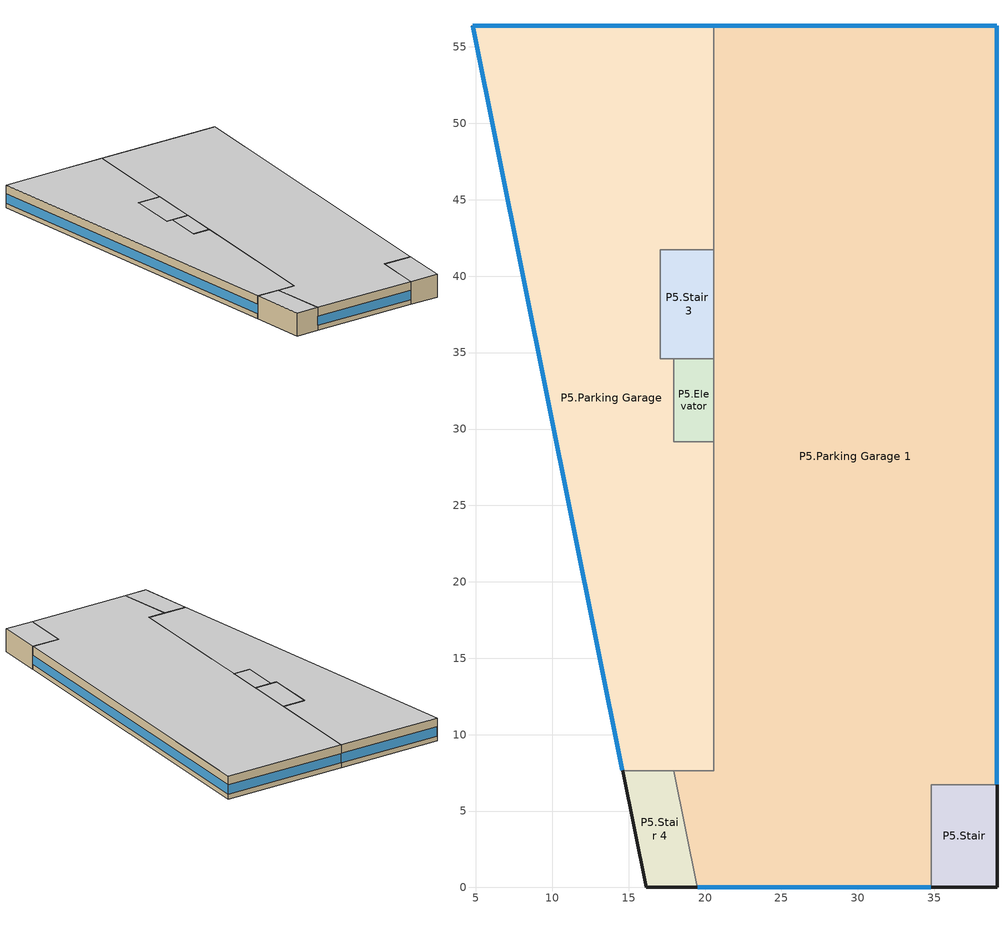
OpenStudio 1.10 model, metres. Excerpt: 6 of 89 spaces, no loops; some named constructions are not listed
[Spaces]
P5.Stair 4
 floor to P4.Stair 3: 17.96,7.65 19.5,0 16.14,0 14.6,7.65 z18.59
 wall outside: 14.6,7.65 16.14,0 19.5,0 z18.59:22.1
 wall to P5.Parking Garage: 17.96,7.65 14.6,7.65 z18.59:22.1
 wall to P5.Parking Garage 1: 19.5,0 17.96,7.65 z18.59:22.1
 ceiling to P6.Stair 3: 19.5,0 17.96,7.65 14.6,7.65 16.14,0 z22.1
P5.Parking Garage 1
 floor to P4.Parking Garage 1: 39.1,56.4 39.1,6.72 34.81,6.72 34.81,0 19.5,0 17.96,7.65 20.55,7.65 20.55,56.4 z18.59
 wall outside: 39.1,6.72 39.1,56.4 20.55,56.4 / 19.5,0 34.81,0 z18.59:22.1
 wall to P5.Parking Garage: 20.55,29.17 20.55,7.65 17.96,7.65 / 20.55,56.4 20.55,41.73 z18.59:22.1
 wall to P5.Elevator: 20.55,34.61 20.55,29.17 z18.59:22.1
 wall to P5.Stair 3: 20.55,41.73 20.55,34.61 z18.59:22.1
 wall to P5.Stair: 34.81,0 34.81,6.72 39.1,6.72 z18.59:22.1
 window (Interior Window): 39.08,56.4 20.58,56.4 / 19.52,0 34.78,0 / 39.1,6.75 39.1,56.38 z19.35:20.76
 ceiling to P6.Parking Garage: 34.81,0 34.81,6.72 39.1,6.72 39.1,56.4 20.55,56.4 20.55,7.65 17.96,7.65 19.5,0 z22.1
P5.Stair
 floor to P4.Stair: 39.1,6.72 39.1,0 34.81,0 34.81,6.72 z18.59
 wall outside: 34.81,0 39.1,0 39.1,6.72 z18.59:22.1
 ceiling to P6.Stair: 39.1,0 39.1,6.72 34.81,6.72 34.81,0 z22.1
P5.Parking Garage
 floor to P4.Parking Garage: 20.55,56.4 20.55,41.73 17.06,41.73 17.06,34.61 17.96,34.61 17.96,29.17 20.55,29.17 20.55,7.65 14.6,7.65 4.78,56.4 z18.59
 wall outside: 20.55,56.4 4.78,56.4 14.6,7.65 z18.59:22.1
 wall to P5.Stair 3: 17.96,34.61 17.06,34.61 17.06,41.73 20.55,41.73 z18.59:22.1
 wall to P5.Elevator: 20.55,29.17 17.96,29.17 17.96,34.61 z18.59:22.1
 window (Interior Window): 20.53,56.4 4.81,56.4 / 4.79,56.38 14.59,7.68 z19.35:20.76
 ceiling to P6.Parking Garage 1: 20.55,7.65 20.55,29.17 17.96,29.17 17.96,34.61 17.06,34.61 17.06,41.73 20.55,41.73 20.55,56.4 4.78,56.4 14.6,7.65 z22.1
P5.Elevator
 floor to P4.Elevator: 20.55,34.61 20.55,29.17 17.96,29.17 17.96,34.61 z18.59
 wall to P5.Stair 3: 20.55,34.61 17.96,34.61 z18.59:22.1
 ceiling to P6.Elevator: 20.55,29.17 20.55,34.61 17.96,34.61 17.96,29.17 z22.1
P5.Stair 3
 floor to P4.Stair 4: 20.55,41.73 20.55,34.61 17.06,34.61 17.06,41.73 z18.59
 ceiling to P6.Stair 4: 20.55,34.61 20.55,41.73 17.06,41.73 17.06,34.61 z22.1
[Schedule:Ruleset]
Name | Default Day Schedule
Retail Bldg Equip | Schedule Day 20
Retail Bldg Light | Schedule Day 25
Retail Bldg Occ | Schedule Day 28
[Schedule:Day]
Schedule Day 19: 24, 0, 1
Schedule Day 20: 8, 0, 0.2, 9, 0, 0.4, 10, 0, 0.7, 18, 0, 0.9, 20, 0, 0.8, 21, 0, 0.7, 22, 0, 0.4, 24, 0, 0.19743
Schedule Day 22: 7, 0, 0.15, 8, 0, 0.3, 9, 0, 0.5, 10, 0, 0.8, 18, 0, 0.9, 19, 0, 0.7, 21, 0, 0.5, 22, 0, 0.3, 24, 0, 0.15
Schedule Day 24: 8, 0, 0.15, 10, 0, 0.3, 12, 0, 0.6, 18, 0, 0.8, 19, 0, 0.6, 20, 0, 0.4, 24, 0, 0.15
Schedule Day 25: 7, 0, 0.05, 8, 0, 0.2, 9, 0, 0.5, 18, 0, 0.9, 20, 0, 0.6, 21, 0, 0.5, 22, 0, 0.2, 24, 0, 0.05
Schedule Day 26: 8, 0, 0.05, 10, 0, 0.1, 12, 0, 0.4, 18, 0, 0.6, 19, 0, 0.4, 20, 0, 0.2, 24, 0, 0.05
Schedule Day 27: 7, 0, 0.05, 8, 0, 0.1, 9, 0, 0.3, 10, 0, 0.6, 18, 0, 0.9, 19, 0, 0.5, 21, 0, 0.3, 22, 0, 0.1, 24, 0, 0.05
Schedule Day 28: 7, 0, 0, 8, 0, 0.1, 9, 0, 0.2, 11, 0, 0.5, 16, 0, 0.7, 17, 0, 0.8, 18, 0, 0.7, 20, 0, 0.5, 22, 0, 0.3, 24, 0, 0
Schedule Day 29: 9, 0, 0, 10, 0, 0.1, 12, 0, 0.2, 18, 0, 0.4, 19, 0, 0.2, 20, 0, 0.1, 24, 0, 0
Schedule Day 30: 7, 0, 0, 8, 0, 0.1, 9, 0, 0.2, 10, 0, 0.5, 11, 0, 0.6, 18, 0, 0.8, 19, 0, 0.6, 22, 0, 0.2, 23, 0, 0.1, 24, 0, 0
[Schedule:Rule]
Name | Schedule Ruleset | Rule Order | Day Schedule | Apply Saturday | Apply Sunday
Schedule Rule 7 | Retail Bldg Equip | 1 | Schedule Day 22 | Yes
Schedule Rule 8 | Retail Bldg Equip | 0 | Schedule Day 24 |  | Yes
Schedule Rule 9 | Retail Bldg Light | 0 | Schedule Day 26 |  | Yes
Schedule Rule 10 | Retail Bldg Light | 1 | Schedule Day 27 | Yes
Schedule Rule 11 | Retail Bldg Occ | 0 | Schedule Day 29 |  | Yes
Schedule Rule 12 | Retail Bldg Occ | 1 | Schedule Day 30 | Yes
